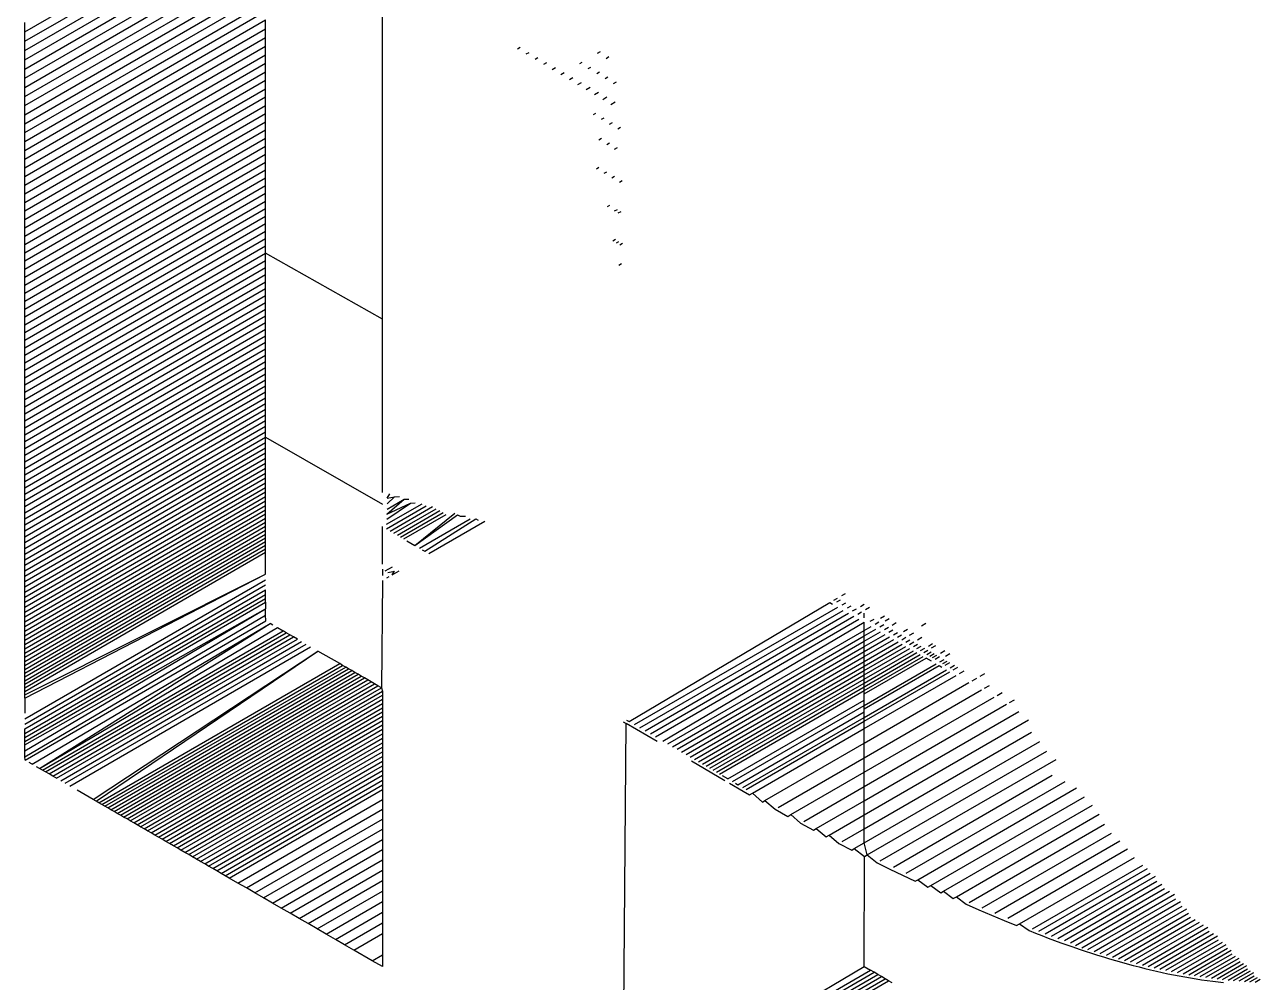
# Model space of a CAD drawing. Header units: millimetres. Extents: x 153 to 4750, y 92 to 3343.
# Drawn here: x 3977.22 to 3988.11, y 2413.38 to 2421.81 of the extents above; entities that cross this region are included whole.
import ezdxf

# ---------------------------------------------------------------- set-up
doc = ezdxf.new("R2010")
doc.units = ezdxf.units.MM

msp = doc.modelspace()

# ---------------------------------------------------------------- linework, layer by layer
for p, q in [((3980.376, 2419.214), (3980.376, 2426.183)), ((3977.225, 2421.742), (3979.346, 2422.967)), ((3977.225, 2421.66), (3979.346, 2422.885)), ((3977.225, 2421.578), (3979.346, 2422.803)), ((3977.225, 2421.496), (3979.346, 2422.721)), ((3977.225, 2421.415), (3979.346, 2422.639)), ((3977.225, 2421.334), (3979.346, 2422.558)), ((3977.225, 2421.253), (3979.346, 2422.478)), ((3977.225, 2421.173), (3979.346, 2422.397)), ((3977.225, 2421.093), (3979.346, 2422.318)), ((3977.225, 2421.013), (3979.346, 2422.238)), ((3977.225, 2420.934), (3979.346, 2422.159)), ((3977.225, 2420.856), (3979.346, 2422.08)), ((3977.225, 2420.777), (3979.346, 2422.002)), ((3977.225, 2420.699), (3979.346, 2421.924)), ((3977.225, 2420.622), (3979.346, 2421.847)), ((3977.225, 2421.742), (3977.225, 2421.825)), ((3979.346, 2421.77), (3979.346, 2421.847)), ((3977.225, 2420.545), (3979.346, 2421.77)), ((3977.225, 2421.66), (3977.225, 2421.742)), ((3979.346, 2421.693), (3979.346, 2421.77)), ((3977.225, 2420.468), (3979.346, 2421.693)), ((3977.225, 2421.578), (3977.225, 2421.66)), ((3977.225, 2420.392), (3979.346, 2421.617)), ((3979.346, 2421.617), (3979.346, 2421.693)), ((3979.346, 2421.541), (3979.346, 2421.617)), ((3981.566, 2421.594), (3981.588, 2421.607)), ((3977.225, 2421.496), (3977.225, 2421.578)), ((3977.225, 2420.316), (3979.346, 2421.541)), ((3979.346, 2421.466), (3979.346, 2421.541)), ((3981.643, 2421.548), (3981.667, 2421.562)), ((3981.72, 2421.502), (3981.745, 2421.517)), ((3982.27, 2421.554), (3982.295, 2421.568)), ((3982.345, 2421.509), (3982.371, 2421.524)), ((3977.225, 2421.415), (3977.225, 2421.496)), ((3977.225, 2420.241), (3979.346, 2421.466)), ((3977.225, 2421.334), (3977.225, 2421.415)), ((3977.225, 2420.166), (3979.346, 2421.391)), ((3979.346, 2421.391), (3979.346, 2421.466)), ((3979.346, 2421.316), (3979.346, 2421.391)), ((3981.796, 2421.457), (3981.823, 2421.472)), ((3981.872, 2421.412), (3981.9, 2421.428)), ((3982.114, 2421.463), (3982.136, 2421.476)), ((3982.189, 2421.419), (3982.212, 2421.432)), ((3982.263, 2421.375), (3982.287, 2421.389)), ((3977.225, 2421.253), (3977.225, 2421.334)), ((3977.225, 2420.092), (3979.346, 2421.316)), ((3979.346, 2421.242), (3979.346, 2421.316)), ((3981.947, 2421.367), (3981.976, 2421.384)), ((3982.022, 2421.323), (3982.053, 2421.34)), ((3982.096, 2421.278), (3982.129, 2421.297)), ((3982.337, 2421.331), (3982.362, 2421.345)), ((3982.411, 2421.287), (3982.437, 2421.302)), ((3977.225, 2421.173), (3977.225, 2421.253)), ((3977.225, 2420.017), (3979.346, 2421.242)), ((3977.225, 2421.093), (3977.225, 2421.173)), ((3979.346, 2421.169), (3979.346, 2421.242)), ((3982.17, 2421.234), (3982.204, 2421.254)), ((3982.243, 2421.191), (3982.279, 2421.211)), ((3977.225, 2419.944), (3979.346, 2421.169)), ((3977.225, 2419.871), (3979.346, 2421.095)), ((3977.225, 2421.013), (3977.225, 2421.093)), ((3979.346, 2421.095), (3979.346, 2421.169)), ((3979.346, 2421.023), (3979.346, 2421.095)), ((3982.316, 2421.147), (3982.353, 2421.169)), ((3982.388, 2421.104), (3982.426, 2421.126)), ((3977.225, 2419.798), (3979.346, 2421.023)), ((3977.225, 2420.934), (3977.225, 2421.013)), ((3979.346, 2420.95), (3979.346, 2421.023)), ((3982.234, 2421.015), (3982.256, 2421.028)), ((3982.306, 2420.973), (3982.329, 2420.986)), ((3977.225, 2419.726), (3979.346, 2420.95)), ((3977.225, 2420.856), (3977.225, 2420.934)), ((3977.225, 2419.654), (3979.346, 2420.879)), ((3977.225, 2420.777), (3977.225, 2420.856)), ((3979.346, 2420.879), (3979.346, 2420.95)), ((3979.346, 2420.807), (3979.346, 2420.879)), ((3982.377, 2420.931), (3982.401, 2420.945)), ((3982.448, 2420.889), (3982.473, 2420.903)), ((3977.225, 2419.583), (3979.346, 2420.807)), ((3977.225, 2420.699), (3977.225, 2420.777)), ((3977.225, 2419.512), (3979.346, 2420.736)), ((3979.346, 2420.736), (3979.346, 2420.807)), ((3979.346, 2420.666), (3979.346, 2420.736)), ((3982.282, 2420.793), (3982.305, 2420.806)), ((3982.352, 2420.752), (3982.376, 2420.765)), ((3977.225, 2420.622), (3977.225, 2420.699)), ((3977.225, 2419.441), (3979.346, 2420.666)), ((3979.346, 2420.596), (3979.346, 2420.666)), ((3982.421, 2420.711), (3982.446, 2420.725)), ((3977.225, 2420.545), (3977.225, 2420.622)), ((3977.225, 2419.371), (3979.346, 2420.596)), ((3977.225, 2420.468), (3977.225, 2420.545)), ((3977.225, 2419.302), (3979.346, 2420.527)), ((3979.346, 2420.527), (3979.346, 2420.596)), ((3979.346, 2420.458), (3979.346, 2420.527)), ((3982.261, 2420.538), (3982.283, 2420.551)), ((3977.225, 2420.392), (3977.225, 2420.468)), ((3977.225, 2419.233), (3979.346, 2420.458)), ((3979.346, 2420.389), (3979.346, 2420.458)), ((3982.329, 2420.498), (3982.352, 2420.511)), ((3982.397, 2420.458), (3982.42, 2420.472)), ((3982.464, 2420.419), (3982.488, 2420.433)), ((3977.225, 2420.316), (3977.225, 2420.392)), ((3977.225, 2419.164), (3979.346, 2420.389)), ((3977.225, 2419.096), (3979.346, 2420.321)), ((3977.225, 2420.241), (3977.225, 2420.316)), ((3979.346, 2420.321), (3979.346, 2420.389)), ((3979.346, 2420.253), (3979.346, 2420.321)), ((3977.225, 2419.029), (3979.346, 2420.253)), ((3977.225, 2420.166), (3977.225, 2420.241)), ((3979.346, 2420.186), (3979.346, 2420.253)), ((3982.357, 2420.205), (3982.379, 2420.218)), ((3977.225, 2418.962), (3979.346, 2420.186)), ((3977.225, 2420.092), (3977.225, 2420.166)), ((3977.225, 2418.895), (3979.346, 2420.12)), ((3977.225, 2420.017), (3977.225, 2420.092)), ((3979.346, 2420.12), (3979.346, 2420.186)), ((3979.346, 2420.054), (3979.346, 2420.12)), ((3982.421, 2420.167), (3982.445, 2420.18)), ((3982.453, 2420.148), (3982.477, 2420.162)), ((3977.225, 2418.829), (3979.346, 2420.054)), ((3977.225, 2419.944), (3977.225, 2420.017)), ((3977.225, 2418.763), (3979.346, 2419.988)), ((3979.346, 2419.988), (3979.346, 2420.054)), ((3979.346, 2419.923), (3979.346, 2419.988)), ((3977.225, 2419.871), (3977.225, 2419.944)), ((3977.225, 2418.698), (3979.346, 2419.923)), ((3977.225, 2419.798), (3977.225, 2419.871)), ((3979.346, 2419.858), (3979.346, 2419.923)), ((3982.406, 2419.903), (3982.429, 2419.916)), ((3982.437, 2419.885), (3982.459, 2419.898)), ((3982.467, 2419.868), (3982.49, 2419.881)), ((3977.225, 2418.634), (3979.346, 2419.858)), ((3977.225, 2419.726), (3977.225, 2419.798)), ((3977.225, 2418.57), (3979.346, 2419.794)), ((3979.346, 2419.794), (3979.346, 2419.858)), ((3979.346, 2419.731), (3979.346, 2419.794)), ((3980.376, 2419.214), (3979.346, 2419.794)), ((3977.225, 2418.506), (3979.346, 2419.731)), ((3977.225, 2419.654), (3977.225, 2419.726)), ((3977.225, 2418.443), (3979.346, 2419.668)), ((3977.225, 2419.583), (3977.225, 2419.654)), ((3979.346, 2419.668), (3979.346, 2419.731)), ((3979.346, 2419.605), (3979.346, 2419.668)), ((3982.458, 2419.69), (3982.48, 2419.703)), ((3977.225, 2418.381), (3979.346, 2419.605)), ((3977.225, 2419.512), (3977.225, 2419.583)), ((3977.225, 2418.319), (3979.346, 2419.543)), ((3979.346, 2419.543), (3979.346, 2419.605)), ((3979.346, 2419.482), (3979.346, 2419.543)), ((3977.225, 2419.441), (3977.225, 2419.512)), ((3977.225, 2418.257), (3979.346, 2419.482)), ((3977.225, 2419.371), (3977.225, 2419.441)), ((3979.346, 2419.421), (3979.346, 2419.482)), ((3977.225, 2418.196), (3979.346, 2419.421)), ((3977.225, 2419.302), (3977.225, 2419.371)), ((3977.225, 2418.136), (3979.346, 2419.361)), ((3979.346, 2419.361), (3979.346, 2419.421)), ((3979.346, 2419.301), (3979.346, 2419.361)), ((3977.225, 2419.233), (3977.225, 2419.302)), ((3977.225, 2418.076), (3979.346, 2419.301)), ((3977.225, 2418.017), (3979.346, 2419.242)), ((3977.225, 2419.164), (3977.225, 2419.233)), ((3979.346, 2419.242), (3979.346, 2419.301)), ((3979.346, 2419.183), (3979.346, 2419.242)), ((3980.376, 2417.687), (3980.376, 2419.214)), ((3977.225, 2417.958), (3979.346, 2419.183)), ((3977.225, 2419.096), (3977.225, 2419.164)), ((3977.225, 2417.9), (3979.346, 2419.125)), ((3979.346, 2419.125), (3979.346, 2419.183)), ((3979.346, 2419.067), (3979.346, 2419.125)), ((3977.225, 2419.029), (3977.225, 2419.096)), ((3977.225, 2417.842), (3979.346, 2419.067)), ((3977.225, 2418.962), (3977.225, 2419.029)), ((3977.225, 2417.785), (3979.346, 2419.01)), ((3979.346, 2419.01), (3979.346, 2419.067)), ((3979.346, 2418.953), (3979.346, 2419.01)), ((3977.225, 2418.895), (3977.225, 2418.962)), ((3977.225, 2417.729), (3979.346, 2418.953)), ((3977.225, 2417.673), (3979.346, 2418.897)), ((3977.225, 2418.829), (3977.225, 2418.895)), ((3979.346, 2418.897), (3979.346, 2418.953)), ((3979.346, 2418.842), (3979.346, 2418.897)), ((3977.225, 2417.617), (3979.346, 2418.842)), ((3977.225, 2418.763), (3977.225, 2418.829)), ((3977.225, 2417.563), (3979.346, 2418.787)), ((3979.346, 2418.787), (3979.346, 2418.842)), ((3979.346, 2418.733), (3979.346, 2418.787)), ((3977.225, 2418.698), (3977.225, 2418.763)), ((3977.225, 2417.508), (3979.346, 2418.733)), ((3977.225, 2418.634), (3977.225, 2418.698)), ((3977.225, 2417.455), (3979.346, 2418.679)), ((3979.346, 2418.679), (3979.346, 2418.733)), ((3979.346, 2418.626), (3979.346, 2418.679)), ((3977.225, 2418.57), (3977.225, 2418.634)), ((3977.225, 2417.402), (3979.346, 2418.626)), ((3977.225, 2417.349), (3979.346, 2418.574)), ((3977.225, 2418.506), (3977.225, 2418.57)), ((3979.346, 2418.574), (3979.346, 2418.626)), ((3979.346, 2418.522), (3979.346, 2418.574)), ((3977.225, 2417.297), (3979.346, 2418.522)), ((3977.225, 2418.443), (3977.225, 2418.506)), ((3977.225, 2417.246), (3979.346, 2418.471)), ((3979.346, 2418.471), (3979.346, 2418.522)), ((3979.346, 2418.42), (3979.346, 2418.471)), ((3977.225, 2418.381), (3977.225, 2418.443)), ((3977.225, 2417.195), (3979.346, 2418.42)), ((3977.225, 2418.319), (3977.225, 2418.381)), ((3977.225, 2417.145), (3979.346, 2418.37)), ((3979.346, 2418.37), (3979.346, 2418.42)), ((3979.346, 2418.32), (3979.346, 2418.37)), ((3977.225, 2417.095), (3979.346, 2418.32)), ((3977.225, 2418.257), (3977.225, 2418.319)), ((3977.225, 2417.047), (3979.346, 2418.271)), ((3977.225, 2418.196), (3977.225, 2418.257)), ((3979.346, 2418.271), (3979.346, 2418.32)), ((3979.346, 2418.223), (3979.346, 2418.271)), ((3977.225, 2416.998), (3979.346, 2418.223)), ((3977.225, 2418.136), (3977.225, 2418.196)), ((3977.225, 2416.951), (3979.346, 2418.175)), ((3977.225, 2418.076), (3977.225, 2418.136)), ((3977.225, 2416.903), (3979.346, 2418.128)), ((3979.346, 2418.175), (3979.346, 2418.223)), ((3979.346, 2418.128), (3979.346, 2418.175)), ((3979.346, 2418.175), (3980.376, 2417.586)), ((3979.346, 2418.082), (3979.346, 2418.128)), ((3977.225, 2416.857), (3979.346, 2418.082)), ((3977.225, 2418.017), (3977.225, 2418.076)), ((3977.225, 2416.811), (3979.346, 2418.036)), ((3977.225, 2417.958), (3977.225, 2418.017)), ((3979.346, 2418.036), (3979.346, 2418.082)), ((3979.346, 2417.991), (3979.346, 2418.036)), ((3977.225, 2416.766), (3979.346, 2417.991)), ((3977.225, 2417.9), (3977.225, 2417.958)), ((3977.225, 2416.721), (3979.346, 2417.946)), ((3979.346, 2417.946), (3979.346, 2417.991)), ((3979.346, 2417.902), (3979.346, 2417.946)), ((3977.225, 2416.678), (3979.346, 2417.902)), ((3977.225, 2417.842), (3977.225, 2417.9)), ((3977.225, 2416.634), (3979.346, 2417.859)), ((3977.225, 2417.785), (3977.225, 2417.842)), ((3977.225, 2416.592), (3979.346, 2417.816)), ((3979.346, 2417.859), (3979.346, 2417.902)), ((3979.346, 2417.816), (3979.346, 2417.859)), ((3979.346, 2417.774), (3979.346, 2417.816)), ((3977.225, 2417.729), (3977.225, 2417.785)), ((3977.225, 2416.55), (3979.346, 2417.774)), ((3977.225, 2416.508), (3979.346, 2417.733)), ((3977.225, 2417.673), (3977.225, 2417.729)), ((3977.225, 2416.467), (3979.346, 2417.692)), ((3979.346, 2417.733), (3979.346, 2417.774)), ((3979.346, 2417.692), (3979.346, 2417.733)), ((3979.346, 2417.652), (3979.346, 2417.692)), ((3977.225, 2417.617), (3977.225, 2417.673)), ((3977.225, 2416.427), (3979.346, 2417.652)), ((3977.225, 2417.563), (3977.225, 2417.617)), ((3977.225, 2416.388), (3979.346, 2417.613)), ((3979.346, 2417.613), (3979.346, 2417.652)), ((3979.346, 2417.574), (3979.346, 2417.613)), ((3980.412, 2417.409), (3980.725, 2417.589)), ((3980.413, 2417.452), (3980.624, 2417.594)), ((3980.415, 2417.496), (3980.566, 2417.628)), ((3980.415, 2417.496), (3980.624, 2417.594)), ((3980.416, 2417.541), (3980.566, 2417.628)), ((3980.417, 2417.588), (3980.483, 2417.65)), ((3980.418, 2417.637), (3980.441, 2417.675)), ((3980.418, 2417.637), (3980.483, 2417.65)), ((3980.483, 2417.65), (3980.526, 2417.651)), ((3980.566, 2417.628), (3980.609, 2417.63)), ((3980.624, 2417.594), (3980.665, 2417.597)), ((3977.225, 2416.349), (3979.346, 2417.574)), ((3977.225, 2417.508), (3977.225, 2417.563)), ((3977.225, 2416.311), (3979.346, 2417.536)), ((3977.225, 2417.455), (3977.225, 2417.508)), ((3977.225, 2416.274), (3979.346, 2417.499)), ((3979.346, 2417.536), (3979.346, 2417.574)), ((3979.346, 2417.499), (3979.346, 2417.536)), ((3979.346, 2417.462), (3979.346, 2417.499)), ((3980.411, 2417.368), (3980.76, 2417.569)), ((3980.444, 2417.348), (3980.818, 2417.564)), ((3980.476, 2417.33), (3980.85, 2417.545)), ((3980.507, 2417.312), (3980.881, 2417.528)), ((3980.536, 2417.295), (3980.91, 2417.511)), ((3980.564, 2417.279), (3980.938, 2417.495)), ((3980.661, 2417.222), (3981.012, 2417.507)), ((3980.661, 2417.222), (3981.037, 2417.492)), ((3981.037, 2417.492), (3981.061, 2417.479)), ((3981.061, 2417.479), (3981.107, 2417.48)), ((3977.225, 2416.237), (3979.346, 2417.462)), ((3977.225, 2417.402), (3977.225, 2417.455)), ((3977.225, 2416.201), (3979.346, 2417.426)), ((3977.225, 2417.349), (3977.225, 2417.402)), ((3977.225, 2416.166), (3979.346, 2417.39)), ((3979.346, 2417.426), (3979.346, 2417.462)), ((3979.346, 2417.39), (3979.346, 2417.426)), ((3979.346, 2417.356), (3979.346, 2417.39)), ((3980.376, 2417.057), (3980.376, 2417.388)), ((3980.701, 2417.199), (3981.147, 2417.457)), ((3980.748, 2417.171), (3981.197, 2417.456)), ((3980.785, 2417.15), (3981.279, 2417.435)), ((3981.197, 2417.456), (3981.219, 2417.443)), ((3977.225, 2416.131), (3979.346, 2417.356)), ((3977.225, 2417.297), (3977.225, 2417.349)), ((3977.225, 2416.097), (3979.346, 2417.322)), ((3977.225, 2417.246), (3977.225, 2417.297)), ((3977.225, 2416.064), (3979.346, 2417.288)), ((3977.225, 2416.031), (3979.346, 2417.256)), ((3979.346, 2417.322), (3979.346, 2417.356)), ((3979.346, 2417.288), (3979.346, 2417.322)), ((3979.346, 2417.256), (3979.346, 2417.288)), ((3979.346, 2417.224), (3979.346, 2417.256)), ((3980.591, 2417.263), (3980.661, 2417.222)), ((3977.225, 2417.195), (3977.225, 2417.246)), ((3977.225, 2415.999), (3979.346, 2417.224)), ((3977.225, 2417.145), (3977.225, 2417.195)), ((3977.225, 2415.968), (3979.346, 2417.193)), ((3977.225, 2415.937), (3979.346, 2417.162)), ((3977.225, 2417.095), (3977.225, 2417.145)), ((3979.346, 2417.193), (3979.346, 2417.224)), ((3979.346, 2417.162), (3979.346, 2417.193)), ((3979.346, 2416.968), (3979.346, 2417.162)), ((3980.726, 2417.184), (3980.748, 2417.171)), ((3977.225, 2417.047), (3977.225, 2417.095)), ((3977.225, 2416.998), (3977.225, 2417.047)), ((3977.225, 2416.951), (3977.225, 2416.998)), ((3977.225, 2415.878), (3979.346, 2416.968)), ((3977.225, 2415.908), (3979.346, 2416.968)), ((3977.225, 2416.903), (3977.225, 2416.951)), ((3980.376, 2417.012), (3980.376, 2416.957)), ((3980.401, 2416.997), (3980.464, 2417.033)), ((3980.413, 2416.935), (3980.435, 2416.948)), ((3980.423, 2416.984), (3980.482, 2416.996)), ((3980.461, 2416.962), (3980.522, 2416.998)), ((3980.461, 2416.962), (3980.482, 2416.996)), ((3977.225, 2415.695), (3979.346, 2416.92)), ((3977.225, 2416.857), (3977.225, 2416.903)), ((3977.225, 2415.649), (3979.346, 2416.874)), ((3977.225, 2416.811), (3977.225, 2416.857)), ((3977.225, 2415.606), (3979.346, 2416.831)), ((3979.346, 2416.791), (3979.346, 2416.831)), ((3980.376, 2416.913), (3980.366, 2415.969)), ((3977.225, 2416.766), (3977.225, 2416.811)), ((3977.225, 2415.566), (3979.346, 2416.791)), ((3977.225, 2416.721), (3977.225, 2416.766)), ((3977.225, 2415.53), (3979.346, 2416.754)), ((3977.225, 2416.678), (3977.225, 2416.721)), ((3977.225, 2415.496), (3979.346, 2416.721)), ((3979.346, 2416.754), (3979.346, 2416.791)), ((3979.346, 2416.721), (3979.346, 2416.754)), ((3979.346, 2416.721), (3979.346, 2416.663)), ((3982.55, 2415.671), (3984.316, 2416.719)), ((3984.316, 2416.719), (3984.34, 2416.705)), ((3984.353, 2416.74), (3984.385, 2416.758)), ((3984.377, 2416.726), (3984.409, 2416.744)), ((3984.422, 2416.78), (3984.454, 2416.798)), ((3984.424, 2416.699), (3984.456, 2416.717)), ((3977.225, 2416.634), (3977.225, 2416.678)), ((3977.225, 2415.414), (3979.346, 2416.663)), ((3977.225, 2415.465), (3979.346, 2416.663)), ((3977.225, 2416.592), (3977.225, 2416.634)), ((3977.225, 2415.36), (3979.346, 2416.608)), ((3979.346, 2416.608), (3979.346, 2416.663)), ((3979.349, 2416.557), (3979.346, 2416.608)), ((3982.597, 2415.644), (3984.388, 2416.677)), ((3982.644, 2415.617), (3984.435, 2416.65)), ((3982.69, 2415.59), (3984.481, 2416.624)), ((3984.471, 2416.671), (3984.503, 2416.69)), ((3984.517, 2416.645), (3984.55, 2416.663)), ((3984.562, 2416.618), (3984.595, 2416.637)), ((3984.586, 2416.684), (3984.62, 2416.704)), ((3984.619, 2416.585), (3984.619, 2416.624)), ((3984.631, 2416.658), (3984.665, 2416.678)), ((3984.762, 2416.581), (3984.798, 2416.602)), ((3977.225, 2416.55), (3977.225, 2416.592)), ((3977.225, 2416.508), (3977.225, 2416.55)), ((3977.225, 2416.467), (3977.225, 2416.508)), ((3977.228, 2415.332), (3979.349, 2416.557)), ((3977.289, 2415.297), (3979.386, 2416.535)), ((3977.354, 2415.259), (3979.386, 2416.535)), ((3977.354, 2415.259), (3979.451, 2416.498)), ((3979.411, 2416.521), (3979.386, 2416.535)), ((3979.451, 2416.498), (3979.501, 2416.469)), ((3982.736, 2415.563), (3984.527, 2416.598)), ((3982.78, 2415.538), (3984.572, 2416.572)), ((3982.846, 2415.499), (3984.619, 2416.545)), ((3984.619, 2416.474), (3984.619, 2416.545)), ((3984.619, 2416.474), (3984.68, 2416.509)), ((3984.672, 2416.554), (3984.706, 2416.574)), ((3984.715, 2416.529), (3984.749, 2416.549)), ((3984.756, 2416.505), (3984.791, 2416.525)), ((3984.797, 2416.481), (3984.832, 2416.501)), ((3984.805, 2416.557), (3984.84, 2416.577)), ((3984.866, 2416.521), (3984.902, 2416.542)), ((3985.123, 2416.513), (3985.162, 2416.536)), ((3977.225, 2416.427), (3977.225, 2416.467)), ((3977.225, 2416.388), (3977.225, 2416.427)), ((3977.225, 2416.349), (3977.225, 2416.388)), ((3977.38, 2415.244), (3979.501, 2416.469)), ((3977.408, 2415.228), (3979.529, 2416.453)), ((3977.439, 2415.21), (3979.56, 2416.435)), ((3977.471, 2415.192), (3979.592, 2416.416)), ((3977.506, 2415.172), (3979.627, 2416.396)), ((3979.529, 2416.453), (3979.501, 2416.469)), ((3979.56, 2416.435), (3979.529, 2416.453)), ((3979.592, 2416.416), (3979.56, 2416.435)), ((3979.627, 2416.396), (3979.592, 2416.416)), ((3982.888, 2415.475), (3984.619, 2416.474)), ((3982.93, 2415.45), (3984.619, 2416.425)), ((3984.619, 2416.425), (3984.722, 2416.485)), ((3984.619, 2416.425), (3984.619, 2416.474)), ((3984.619, 2416.378), (3984.763, 2416.461)), ((3984.619, 2416.332), (3984.803, 2416.438)), ((3984.619, 2416.378), (3984.619, 2416.425)), ((3984.619, 2416.287), (3984.842, 2416.416)), ((3984.619, 2416.243), (3984.88, 2416.394)), ((3984.837, 2416.458), (3984.872, 2416.478)), ((3984.876, 2416.435), (3984.911, 2416.456)), ((3984.913, 2416.413), (3984.949, 2416.434)), ((3984.95, 2416.392), (3984.986, 2416.413)), ((3984.964, 2416.464), (3985.001, 2416.485)), ((3984.985, 2416.371), (3985.022, 2416.392)), ((3985.019, 2416.432), (3985.056, 2416.453)), ((3985.089, 2416.391), (3985.127, 2416.413)), ((3977.225, 2416.311), (3977.225, 2416.349)), ((3977.225, 2416.274), (3977.225, 2416.311)), ((3977.225, 2416.237), (3977.225, 2416.274)), ((3977.542, 2415.15), (3979.664, 2416.375)), ((3977.581, 2415.128), (3979.703, 2416.353)), ((3977.622, 2415.104), (3979.743, 2416.329)), ((3977.828, 2414.986), (3979.808, 2416.292)), ((3977.853, 2414.971), (3979.808, 2416.292)), ((3980, 2416.181), (3979.808, 2416.292)), ((3982.971, 2415.427), (3984.619, 2416.378)), ((3983.011, 2415.403), (3984.619, 2416.332)), ((3983.05, 2415.381), (3984.619, 2416.287)), ((3984.619, 2416.332), (3984.619, 2416.378)), ((3984.619, 2416.201), (3984.917, 2416.373)), ((3984.619, 2416.159), (3984.953, 2416.352)), ((3984.619, 2416.12), (3984.987, 2416.333)), ((3984.619, 2416.287), (3984.619, 2416.332)), ((3984.619, 2416.082), (3985.02, 2416.314)), ((3984.619, 2416.045), (3985.052, 2416.295)), ((3984.619, 2416.243), (3984.619, 2416.287)), ((3984.619, 2416.01), (3985.083, 2416.278)), ((3985.019, 2416.351), (3985.056, 2416.372)), ((3985.052, 2416.332), (3985.089, 2416.353)), ((3985.084, 2416.314), (3985.121, 2416.335)), ((3985.114, 2416.296), (3985.152, 2416.318)), ((3985.143, 2416.279), (3985.181, 2416.301)), ((3985.171, 2416.263), (3985.209, 2416.285)), ((3985.184, 2416.336), (3985.222, 2416.358)), ((3985.212, 2416.319), (3985.251, 2416.341)), ((3985.29, 2416.274), (3985.33, 2416.296)), ((3977.225, 2416.201), (3977.225, 2416.237)), ((3977.225, 2416.166), (3977.225, 2416.201)), ((3977.225, 2416.131), (3977.225, 2416.166)), ((3977.878, 2414.956), (3980, 2416.181)), ((3977.904, 2414.942), (3980.025, 2416.166)), ((3980.025, 2416.166), (3980, 2416.181)), ((3980.052, 2416.151), (3980.025, 2416.166)), ((3983.087, 2415.359), (3984.619, 2416.243)), ((3983.124, 2415.338), (3984.619, 2416.201)), ((3983.318, 2415.225), (3985.112, 2416.261)), ((3984.619, 2415.944), (3985.139, 2416.245)), ((3984.619, 2416.201), (3984.619, 2416.243)), ((3984.619, 2415.914), (3985.166, 2416.23)), ((3984.619, 2416.159), (3984.619, 2416.201)), ((3984.619, 2415.812), (3985.254, 2416.179)), ((3984.619, 2415.782), (3985.28, 2416.164)), ((3985.213, 2416.203), (3985.166, 2416.23)), ((3985.197, 2416.248), (3985.235, 2416.27)), ((3985.221, 2416.234), (3985.259, 2416.256)), ((3985.244, 2416.22), (3985.282, 2416.243)), ((3985.28, 2416.164), (3985.303, 2416.151)), ((3985.285, 2416.197), (3985.323, 2416.219)), ((3985.311, 2416.181), (3985.35, 2416.204)), ((3985.333, 2416.169), (3985.372, 2416.191)), ((3985.334, 2416.248), (3985.374, 2416.271)), ((3985.375, 2416.144), (3985.414, 2416.167)), ((3977.225, 2416.097), (3977.225, 2416.131)), ((3977.225, 2416.064), (3977.225, 2416.097)), ((3977.225, 2416.031), (3977.225, 2416.064)), ((3977.93, 2414.926), (3980.052, 2416.151)), ((3977.957, 2414.911), (3980.078, 2416.136)), ((3977.984, 2414.895), (3980.106, 2416.12)), ((3978.012, 2414.879), (3980.133, 2416.104)), ((3978.04, 2414.863), (3980.161, 2416.088)), ((3978.068, 2414.847), (3980.189, 2416.072)), ((3978.096, 2414.83), (3980.218, 2416.055)), ((3980.078, 2416.136), (3980.052, 2416.151)), ((3980.106, 2416.12), (3980.078, 2416.136)), ((3980.133, 2416.104), (3980.106, 2416.12)), ((3980.161, 2416.088), (3980.133, 2416.104)), ((3980.189, 2416.072), (3980.161, 2416.088)), ((3980.218, 2416.055), (3980.189, 2416.072)), ((3980.247, 2416.038), (3980.218, 2416.055)), ((3983.159, 2415.317), (3984.619, 2416.159)), ((3983.194, 2415.297), (3984.619, 2416.12)), ((3983.227, 2415.278), (3984.619, 2416.082)), ((3984.619, 2416.12), (3984.619, 2416.159)), ((3984.619, 2415.707), (3985.345, 2416.127)), ((3984.619, 2416.082), (3984.619, 2416.12)), ((3984.619, 2415.675), (3985.373, 2416.11)), ((3984.619, 2416.045), (3984.619, 2416.082)), ((3984.619, 2415.61), (3985.43, 2416.078)), ((3985.403, 2416.127), (3985.443, 2416.15)), ((3985.459, 2416.095), (3985.499, 2416.118)), ((3985.64, 2416.07), (3985.682, 2416.095)), ((3977.225, 2415.999), (3977.225, 2416.031)), ((3977.225, 2415.968), (3977.225, 2415.999)), ((3977.225, 2415.937), (3977.225, 2415.968)), ((3978.126, 2414.814), (3980.247, 2416.038)), ((3978.155, 2414.797), (3980.276, 2416.021)), ((3978.185, 2414.78), (3980.306, 2416.004)), ((3978.215, 2414.762), (3980.336, 2415.987)), ((3978.245, 2414.745), (3980.366, 2415.969)), ((3980.276, 2416.021), (3980.247, 2416.038)), ((3980.306, 2416.004), (3980.276, 2416.021)), ((3980.336, 2415.987), (3980.306, 2416.004)), ((3980.366, 2415.969), (3980.336, 2415.987)), ((3980.366, 2415.969), (3980.376, 2415.939)), ((3983.258, 2415.26), (3984.619, 2416.045)), ((3983.289, 2415.242), (3984.619, 2416.01)), ((3984.619, 2416.01), (3984.619, 2416.045)), ((3984.619, 2415.481), (3985.542, 2416.014)), ((3984.619, 2415.944), (3984.619, 2416.01)), ((3984.619, 2415.352), (3985.653, 2415.95)), ((3985.57, 2416.03), (3985.611, 2416.054)), ((3985.68, 2415.966), (3985.722, 2415.99)), ((3977.225, 2415.908), (3977.225, 2415.937)), ((3977.225, 2415.878), (3977.225, 2415.908)), ((3977.225, 2415.878), (3977.225, 2415.744)), ((3978.276, 2414.727), (3980.376, 2415.939)), ((3978.307, 2414.709), (3980.376, 2415.903)), ((3978.338, 2414.691), (3980.376, 2415.867)), ((3980.376, 2415.939), (3980.376, 2415.903)), ((3980.376, 2415.903), (3980.376, 2415.867)), ((3980.376, 2415.867), (3980.376, 2415.83)), ((3983.345, 2415.209), (3984.619, 2415.944)), ((3983.419, 2415.167), (3984.619, 2415.859)), ((3984.619, 2415.886), (3984.619, 2415.944)), ((3984.619, 2415.886), (3984.619, 2415.914)), ((3984.619, 2415.225), (3985.763, 2415.886)), ((3984.619, 2415.859), (3984.619, 2415.886)), ((3984.619, 2415.812), (3984.619, 2415.859)), ((3985.79, 2415.902), (3985.833, 2415.926)), ((3985.899, 2415.838), (3985.942, 2415.863)), ((3978.37, 2414.672), (3980.376, 2415.83)), ((3978.402, 2414.654), (3980.376, 2415.793)), ((3978.435, 2414.635), (3980.376, 2415.756)), ((3980.376, 2415.83), (3980.376, 2415.793)), ((3980.376, 2415.793), (3980.376, 2415.756)), ((3980.376, 2415.756), (3980.376, 2415.718)), ((3983.459, 2415.143), (3984.619, 2415.812)), ((3983.507, 2415.115), (3984.619, 2415.756)), ((3984.619, 2415.099), (3985.873, 2415.823)), ((3984.619, 2415.756), (3984.619, 2415.812)), ((3984.619, 2415.756), (3984.619, 2415.782)), ((3984.619, 2414.974), (3985.981, 2415.761)), ((3984.619, 2415.707), (3984.619, 2415.756)), ((3978.467, 2414.616), (3980.376, 2415.718)), ((3978.5, 2414.597), (3980.376, 2415.68)), ((3978.534, 2414.578), (3980.376, 2415.642)), ((3980.376, 2415.718), (3980.376, 2415.68)), ((3980.376, 2415.68), (3980.376, 2415.642)), ((3980.376, 2415.642), (3980.376, 2415.603)), ((3982.497, 2415.668), (3982.521, 2415.655)), ((3982.497, 2412.29), (3982.521, 2415.655)), ((3982.796, 2415.496), (3982.521, 2415.655)), ((3982.526, 2415.685), (3982.55, 2415.671)), ((3983.55, 2415.09), (3984.619, 2415.707)), ((3983.578, 2415.074), (3984.619, 2415.675)), ((3984.619, 2415.675), (3984.619, 2415.707)), ((3984.619, 2414.849), (3986.067, 2415.686)), ((3984.619, 2415.61), (3984.619, 2415.675)), ((3977.225, 2415.566), (3977.225, 2415.606)), ((3977.225, 2415.53), (3977.225, 2415.566)), ((3977.225, 2415.496), (3977.225, 2415.53)), ((3978.567, 2414.559), (3980.376, 2415.603)), ((3978.601, 2414.539), (3980.376, 2415.564)), ((3978.635, 2414.52), (3980.376, 2415.525)), ((3980.376, 2415.603), (3980.376, 2415.564)), ((3980.376, 2415.564), (3980.376, 2415.525)), ((3980.376, 2415.525), (3980.376, 2415.485)), ((3983.634, 2415.041), (3984.619, 2415.61)), ((3984.619, 2415.481), (3984.619, 2415.61)), ((3984.619, 2414.726), (3986.094, 2415.578)), ((3977.225, 2415.465), (3977.225, 2415.496)), ((3977.225, 2415.414), (3977.225, 2415.465)), ((3977.225, 2415.36), (3977.225, 2415.414)), ((3978.669, 2414.5), (3980.376, 2415.485)), ((3978.704, 2414.48), (3980.376, 2415.445)), ((3978.739, 2414.459), (3980.376, 2415.404)), ((3980.376, 2415.485), (3980.376, 2415.445)), ((3980.376, 2415.445), (3980.376, 2415.404)), ((3980.376, 2415.404), (3980.376, 2415.364)), ((3983.745, 2414.976), (3984.619, 2415.481)), ((3984.619, 2414.604), (3986.167, 2415.497)), ((3984.619, 2415.352), (3984.619, 2415.481)), ((3984.646, 2414.498), (3986.228, 2415.411)), ((3977.228, 2415.332), (3977.225, 2415.36)), ((3977.289, 2415.297), (3977.265, 2415.311)), ((3978.774, 2414.439), (3980.376, 2415.364)), ((3978.81, 2414.419), (3980.376, 2415.323)), ((3980.376, 2415.364), (3980.376, 2415.323)), ((3980.376, 2415.323), (3980.376, 2415.282)), ((3983.392, 2415.151), (3983.097, 2415.322)), ((3983.862, 2414.915), (3984.619, 2415.352)), ((3984.619, 2415.225), (3984.619, 2415.352)), ((3984.761, 2414.444), (3986.31, 2415.338)), ((3977.354, 2415.259), (3977.33, 2415.273)), ((3977.38, 2415.244), (3977.354, 2415.259)), ((3977.408, 2415.228), (3977.38, 2415.244)), ((3977.439, 2415.21), (3977.408, 2415.228)), ((3977.471, 2415.192), (3977.439, 2415.21)), ((3977.506, 2415.172), (3977.471, 2415.192)), ((3978.845, 2414.398), (3980.376, 2415.282)), ((3978.881, 2414.377), (3980.376, 2415.24)), ((3978.917, 2414.356), (3980.376, 2415.198)), ((3980.376, 2415.282), (3980.376, 2415.24)), ((3980.376, 2415.24), (3980.376, 2415.198)), ((3980.376, 2415.198), (3980.376, 2415.156)), ((3983.419, 2415.167), (3983.371, 2415.194)), ((3983.972, 2414.852), (3984.619, 2415.225)), ((3984.619, 2415.099), (3984.619, 2415.225)), ((3984.877, 2414.391), (3986.276, 2415.199)), ((3978.954, 2414.335), (3980.376, 2415.156)), ((3978.99, 2414.314), (3980.376, 2415.114)), ((3980.376, 2415.156), (3980.376, 2415.114)), ((3980.376, 2415.114), (3980.376, 2415.072)), ((3983.433, 2415.128), (3983.553, 2415.059)), ((3983.485, 2415.128), (3983.507, 2415.115)), ((3984.087, 2414.792), (3984.619, 2415.099)), ((3984.619, 2414.974), (3984.619, 2415.099)), ((3984.99, 2414.338), (3986.388, 2415.145)), ((3985.092, 2414.279), (3986.49, 2415.087)), ((3977.828, 2414.986), (3977.686, 2415.067)), ((3977.853, 2414.971), (3977.828, 2414.986)), ((3977.878, 2414.956), (3977.853, 2414.971)), ((3979.027, 2414.293), (3980.376, 2415.072)), ((3979.102, 2414.25), (3980.376, 2414.986)), ((3980.376, 2415.072), (3980.376, 2414.986)), ((3980.376, 2414.986), (3980.376, 2414.899)), ((3983.553, 2415.059), (3983.609, 2415.027)), ((3983.609, 2415.027), (3983.634, 2415.041)), ((3983.634, 2415.041), (3983.722, 2414.963)), ((3983.722, 2414.963), (3983.745, 2414.976)), ((3983.745, 2414.976), (3983.834, 2414.9)), ((3984.195, 2414.729), (3984.619, 2414.974)), ((3984.619, 2414.849), (3984.619, 2414.974)), ((3985.206, 2414.228), (3986.56, 2415.01)), ((3977.904, 2414.942), (3977.878, 2414.956)), ((3977.93, 2414.926), (3977.904, 2414.942)), ((3977.957, 2414.911), (3977.93, 2414.926)), ((3977.984, 2414.895), (3977.957, 2414.911)), ((3978.012, 2414.879), (3977.984, 2414.895)), ((3978.04, 2414.863), (3978.012, 2414.879)), ((3978.068, 2414.847), (3978.04, 2414.863)), ((3979.177, 2414.207), (3980.376, 2414.899)), ((3980.376, 2414.899), (3980.376, 2414.812)), ((3983.834, 2414.9), (3983.947, 2414.837)), ((3985.318, 2414.178), (3986.629, 2414.935)), ((3978.096, 2414.83), (3978.068, 2414.847)), ((3978.126, 2414.814), (3978.096, 2414.83)), ((3978.155, 2414.797), (3978.126, 2414.814)), ((3978.185, 2414.78), (3978.155, 2414.797)), ((3978.215, 2414.762), (3978.185, 2414.78)), ((3978.245, 2414.745), (3978.215, 2414.762)), ((3979.252, 2414.163), (3980.376, 2414.812)), ((3980.376, 2414.812), (3980.376, 2414.723)), ((3983.947, 2414.837), (3983.972, 2414.852)), ((3983.972, 2414.852), (3984.059, 2414.776)), ((3984.059, 2414.776), (3984.172, 2414.716)), ((3984.31, 2414.671), (3984.619, 2414.849)), ((3984.619, 2414.726), (3984.619, 2414.849)), ((3985.431, 2414.128), (3986.69, 2414.855)), ((3985.545, 2414.08), (3986.736, 2414.768)), ((3978.276, 2414.727), (3978.245, 2414.745)), ((3978.307, 2414.709), (3978.276, 2414.727)), ((3978.338, 2414.691), (3978.307, 2414.709)), ((3978.37, 2414.672), (3978.338, 2414.691)), ((3978.402, 2414.654), (3978.37, 2414.672)), ((3978.435, 2414.635), (3978.402, 2414.654)), ((3979.329, 2414.119), (3980.376, 2414.723)), ((3980.376, 2414.723), (3980.376, 2414.634)), ((3984.172, 2414.716), (3984.195, 2414.729)), ((3984.195, 2414.729), (3984.284, 2414.656)), ((3984.284, 2414.656), (3984.31, 2414.671)), ((3984.31, 2414.671), (3984.397, 2414.598)), ((3984.426, 2414.615), (3984.619, 2414.726)), ((3984.619, 2414.604), (3984.619, 2414.726)), ((3985.658, 2414.032), (3986.797, 2414.69)), ((3978.467, 2414.616), (3978.435, 2414.635)), ((3978.5, 2414.597), (3978.467, 2414.616)), ((3978.534, 2414.578), (3978.5, 2414.597)), ((3978.567, 2414.559), (3978.534, 2414.578)), ((3978.601, 2414.539), (3978.567, 2414.559)), ((3978.635, 2414.52), (3978.601, 2414.539)), ((3979.406, 2414.074), (3980.376, 2414.634)), ((3979.484, 2414.029), (3980.376, 2414.544)), ((3980.376, 2414.634), (3980.376, 2414.544)), ((3980.376, 2414.544), (3980.376, 2414.454)), ((3984.397, 2414.598), (3984.509, 2414.54)), ((3984.509, 2414.54), (3984.532, 2414.554)), ((3984.532, 2414.554), (3984.619, 2414.604)), ((3984.532, 2414.554), (3984.621, 2414.484)), ((3984.646, 2414.498), (3984.619, 2414.604)), ((3985.77, 2413.986), (3986.872, 2414.622)), ((3985.884, 2413.94), (3986.939, 2414.55)), ((3978.669, 2414.5), (3978.635, 2414.52)), ((3978.704, 2414.48), (3978.669, 2414.5)), ((3978.739, 2414.459), (3978.704, 2414.48)), ((3978.774, 2414.439), (3978.739, 2414.459)), ((3978.81, 2414.419), (3978.774, 2414.439)), ((3979.562, 2413.984), (3980.376, 2414.454)), ((3980.376, 2414.454), (3980.376, 2414.363)), ((3984.619, 2413.514), (3984.621, 2414.484)), ((3984.621, 2414.484), (3984.646, 2414.498)), ((3984.646, 2414.498), (3984.733, 2414.428)), ((3984.733, 2414.428), (3984.845, 2414.373)), ((3985.988, 2413.89), (3987, 2414.475)), ((3978.845, 2414.398), (3978.81, 2414.419)), ((3978.881, 2414.377), (3978.845, 2414.398)), ((3978.917, 2414.356), (3978.881, 2414.377)), ((3978.954, 2414.335), (3978.917, 2414.356)), ((3978.99, 2414.314), (3978.954, 2414.335)), ((3979.027, 2414.293), (3978.99, 2414.314)), ((3979.641, 2413.939), (3980.376, 2414.363)), ((3980.376, 2414.363), (3980.376, 2414.271)), ((3984.845, 2414.373), (3984.957, 2414.319)), ((3984.957, 2414.319), (3985.069, 2414.266)), ((3986.101, 2413.847), (3987.072, 2414.408)), ((3986.157, 2413.825), (3987.114, 2414.377)), ((3986.214, 2413.804), (3987.138, 2414.338)), ((3979.102, 2414.25), (3979.027, 2414.293)), ((3979.177, 2414.207), (3979.102, 2414.25)), ((3979.252, 2414.163), (3979.177, 2414.207)), ((3979.721, 2413.893), (3980.376, 2414.271)), ((3980.376, 2414.271), (3980.376, 2414.179)), ((3985.069, 2414.266), (3985.092, 2414.279)), ((3985.092, 2414.279), (3985.181, 2414.214)), ((3985.181, 2414.214), (3985.206, 2414.228)), ((3985.206, 2414.228), (3985.293, 2414.163)), ((3986.27, 2413.783), (3987.184, 2414.311)), ((3986.326, 2413.763), (3987.197, 2414.266)), ((3986.382, 2413.744), (3987.242, 2414.241)), ((3979.329, 2414.119), (3979.252, 2414.163)), ((3979.406, 2414.074), (3979.329, 2414.119)), ((3979.8, 2413.847), (3980.376, 2414.179)), ((3980.376, 2414.179), (3980.376, 2414.086)), ((3985.293, 2414.163), (3985.318, 2414.178)), ((3985.318, 2414.178), (3985.404, 2414.113)), ((3985.404, 2414.113), (3985.431, 2414.128)), ((3985.431, 2414.128), (3985.516, 2414.063)), ((3986.437, 2413.725), (3987.264, 2414.202)), ((3986.481, 2413.7), (3987.308, 2414.177)), ((3986.535, 2413.681), (3987.351, 2414.152)), ((3986.59, 2413.664), (3987.363, 2414.11)), ((3979.484, 2414.029), (3979.406, 2414.074)), ((3979.562, 2413.984), (3979.484, 2414.029)), ((3979.881, 2413.8), (3980.376, 2414.086)), ((3979.961, 2413.754), (3980.376, 2413.993)), ((3980.376, 2414.086), (3980.376, 2413.993)), ((3980.376, 2413.993), (3980.376, 2413.9)), ((3985.516, 2414.063), (3985.628, 2414.015)), ((3985.628, 2414.015), (3985.739, 2413.968)), ((3986.644, 2413.647), (3987.405, 2414.086)), ((3986.698, 2413.63), (3987.42, 2414.047)), ((3986.752, 2413.614), (3987.461, 2414.023)), ((3979.641, 2413.939), (3979.562, 2413.984)), ((3979.721, 2413.893), (3979.641, 2413.939)), ((3979.8, 2413.847), (3979.721, 2413.893)), ((3980.042, 2413.707), (3980.376, 2413.9)), ((3980.376, 2413.9), (3980.376, 2413.806)), ((3985.739, 2413.968), (3985.851, 2413.921)), ((3985.851, 2413.921), (3985.962, 2413.876)), ((3985.962, 2413.876), (3985.988, 2413.89)), ((3985.988, 2413.89), (3986.073, 2413.831)), ((3986.805, 2413.598), (3987.476, 2413.986)), ((3986.859, 2413.583), (3987.494, 2413.95)), ((3986.912, 2413.569), (3987.533, 2413.928)), ((3986.965, 2413.555), (3987.571, 2413.905)), ((3987.017, 2413.541), (3987.609, 2413.883)), ((3979.881, 2413.8), (3979.8, 2413.847)), ((3979.961, 2413.754), (3979.881, 2413.8)), ((3980.123, 2413.66), (3980.376, 2413.806)), ((3980.376, 2413.806), (3980.376, 2413.618)), ((3986.073, 2413.831), (3986.129, 2413.809)), ((3986.129, 2413.809), (3986.184, 2413.787)), ((3986.184, 2413.787), (3986.24, 2413.766)), ((3987.069, 2413.528), (3987.647, 2413.862)), ((3987.121, 2413.516), (3987.659, 2413.826)), ((3987.173, 2413.504), (3987.695, 2413.805)), ((3987.224, 2413.492), (3987.73, 2413.785)), ((3980.042, 2413.707), (3979.961, 2413.754)), ((3980.123, 2413.66), (3980.042, 2413.707)), ((3986.24, 2413.766), (3986.295, 2413.745)), ((3986.295, 2413.745), (3986.35, 2413.725)), ((3986.35, 2413.725), (3986.404, 2413.706)), ((3986.404, 2413.706), (3986.458, 2413.687)), ((3986.458, 2413.687), (3986.512, 2413.668)), ((3986.512, 2413.668), (3986.566, 2413.65)), ((3987.276, 2413.482), (3987.741, 2413.75)), ((3987.327, 2413.471), (3987.776, 2413.73)), ((3987.378, 2413.461), (3987.807, 2413.71)), ((3987.428, 2413.452), (3987.819, 2413.678)), ((3980.286, 2413.566), (3980.123, 2413.66)), ((3980.286, 2413.566), (3980.376, 2413.618)), ((3980.376, 2413.514), (3980.286, 2413.566)), ((3980.376, 2413.618), (3980.376, 2413.514)), ((3986.566, 2413.65), (3986.62, 2413.633)), ((3986.62, 2413.633), (3986.673, 2413.616)), ((3986.673, 2413.616), (3986.726, 2413.599)), ((3986.726, 2413.599), (3986.779, 2413.583)), ((3986.779, 2413.583), (3986.832, 2413.568)), ((3986.832, 2413.568), (3986.884, 2413.553)), ((3986.884, 2413.553), (3986.936, 2413.538)), ((3987.479, 2413.443), (3987.852, 2413.659)), ((3987.529, 2413.435), (3987.86, 2413.626)), ((3987.579, 2413.427), (3987.89, 2413.607)), ((3987.628, 2413.42), (3987.921, 2413.589)), ((3987.677, 2413.413), (3987.93, 2413.559)), ((3982.52, 2412.277), (3984.619, 2413.514)), ((3982.553, 2412.258), (3984.674, 2413.482)), ((3982.585, 2412.239), (3984.707, 2413.464)), ((3982.618, 2412.22), (3984.739, 2413.445)), ((3984.619, 2413.514), (3984.674, 2413.482)), ((3984.707, 2413.464), (3984.674, 2413.482)), ((3984.739, 2413.445), (3984.707, 2413.464)), ((3984.771, 2413.426), (3984.739, 2413.445)), ((3986.936, 2413.538), (3986.988, 2413.525)), ((3986.988, 2413.525), (3987.04, 2413.511)), ((3987.04, 2413.511), (3987.091, 2413.498)), ((3987.091, 2413.498), (3987.142, 2413.486)), ((3987.142, 2413.486), (3987.193, 2413.474)), ((3987.193, 2413.474), (3987.244, 2413.463)), ((3987.244, 2413.463), (3987.294, 2413.452)), ((3987.294, 2413.452), (3987.344, 2413.442)), ((3987.727, 2413.407), (3987.96, 2413.542)), ((3987.776, 2413.402), (3987.989, 2413.525)), ((3987.824, 2413.396), (3987.994, 2413.495)), ((3987.873, 2413.392), (3988.023, 2413.478)), ((3987.921, 2413.388), (3988.05, 2413.462)), ((3982.65, 2412.202), (3984.771, 2413.426)), ((3982.681, 2412.183), (3984.803, 2413.408)), ((3982.713, 2412.165), (3984.834, 2413.39)), ((3984.803, 2413.408), (3984.771, 2413.426)), ((3984.834, 2413.39), (3984.803, 2413.408)), ((3984.865, 2413.372), (3984.834, 2413.39)), ((3987.344, 2413.442), (3987.394, 2413.433)), ((3987.394, 2413.433), (3987.444, 2413.423)), ((3987.444, 2413.423), (3987.493, 2413.415)), ((3987.493, 2413.415), (3987.542, 2413.407)), ((3987.542, 2413.407), (3987.591, 2413.399)), ((3987.591, 2413.399), (3987.64, 2413.392)), ((3987.64, 2413.392), (3987.689, 2413.385)), ((3987.689, 2413.385), (3987.737, 2413.379)), ((3987.737, 2413.379), (3987.785, 2413.374)), ((3987.969, 2413.384), (3988.055, 2413.434)), ((3988.017, 2413.381), (3988.082, 2413.419)), ((3988.064, 2413.378), (3988.108, 2413.404))]:
    msp.add_line(p, q)

doc.saveas('drawing.dxf')
